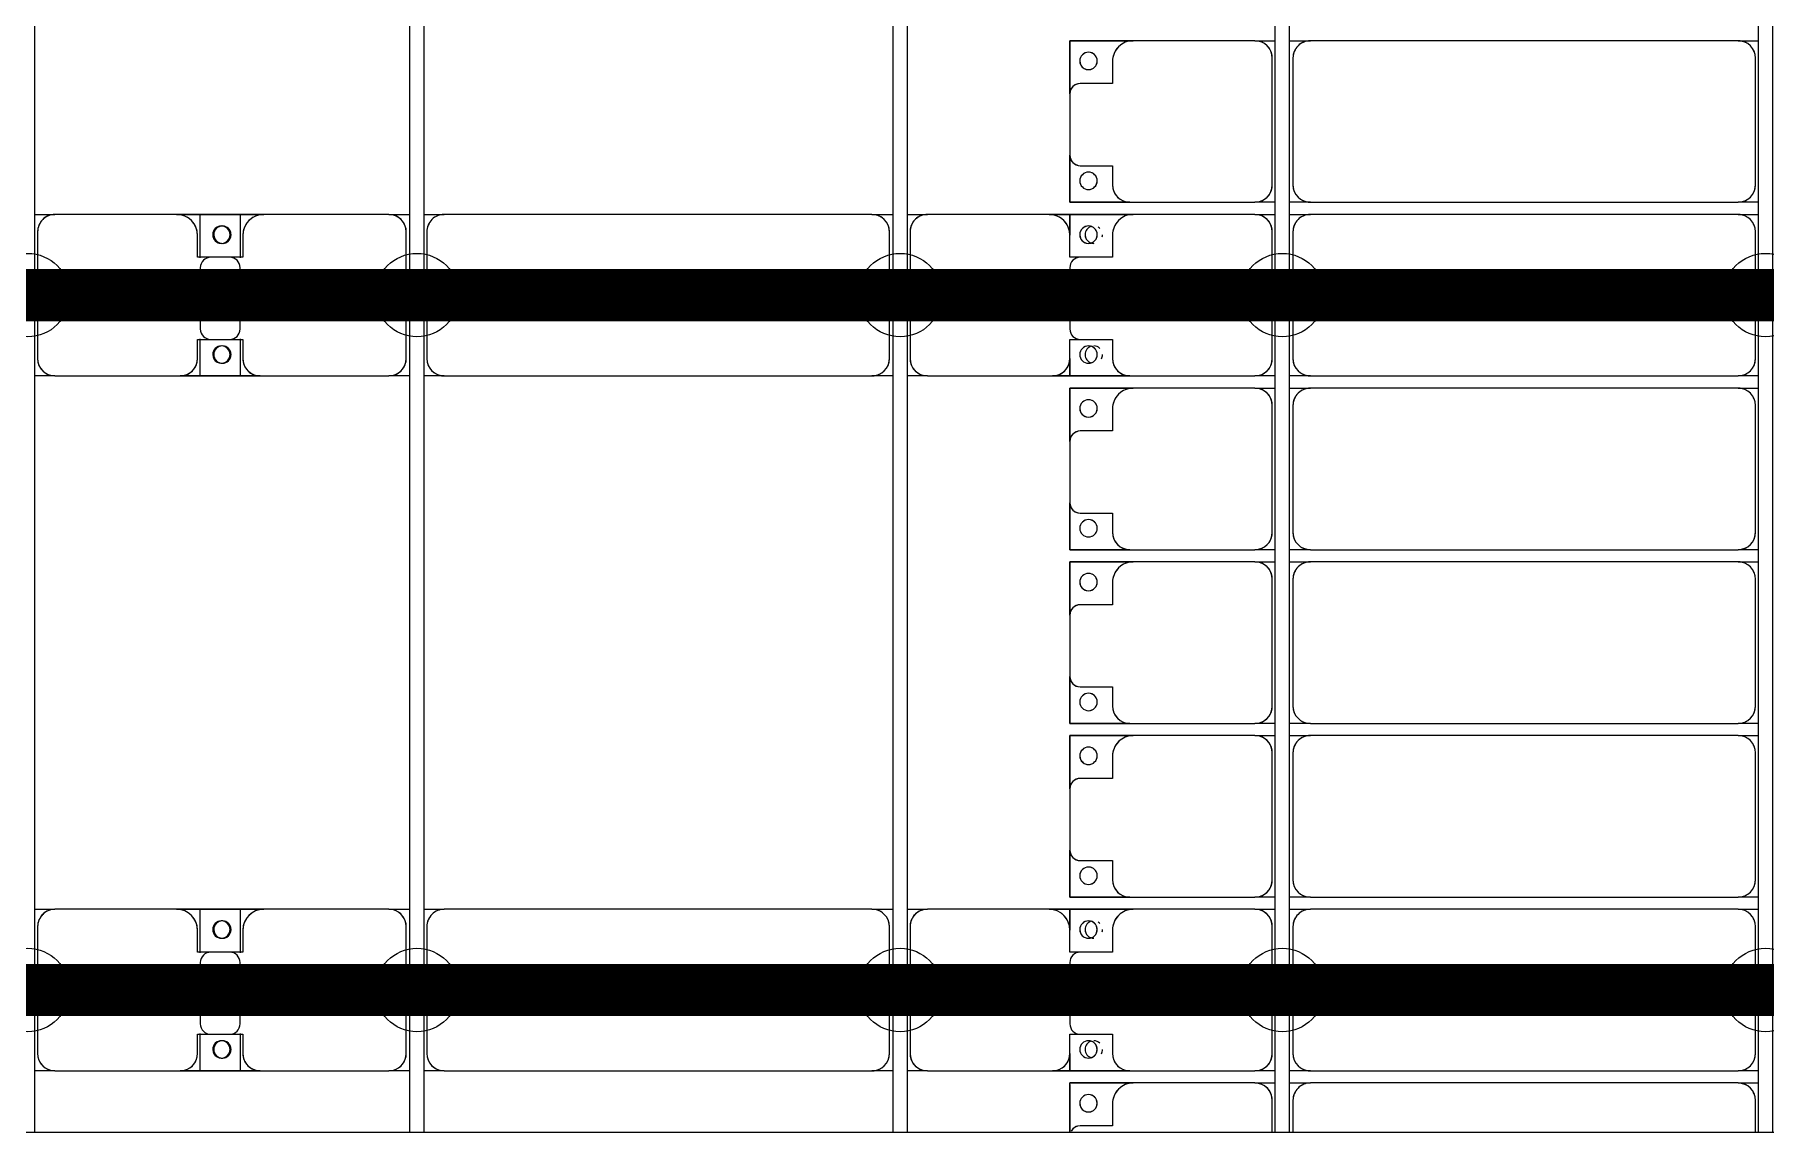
# Model space of a CAD drawing. Header units: millimetres. Extents: x -533732 to -130507, y -117886 to -23954.
# Drawn here: x -457530 to -452551, y -106546 to -103386 of the extents above; entities that cross this region are included whole.
import ezdxf

# ---------------------------------------------------------------- set-up
doc = ezdxf.new("R2010")
doc.units = ezdxf.units.MM
doc.layers.add('A-GENM', color=13, linetype='Continuous', lineweight=9)
doc.layers.add('S-BEAM', color=12, linetype='Continuous', lineweight=9)
doc.layers.add('GC-HOP 40x60 GIA CUONG', color=1, linetype='Continuous')

# ---------------------------------------------------------------- blocks, each defined once
blk = doc.blocks.new('Dải phao đi lại kèm đỡ invester - DẢI PHAO ĐI LẠI-18522-BỐ TRÍ KHUNG KẾT CẤU BÈ PIN 06')
at = {"layer": 'A-GENM', "color": 7}
for p, q in [((71258.4, 610.3), (71258.4, 668.9)), ((71258.4, 610.3), (71258.4, 668.9)), ((71673.4, 660.3), (71308.4, 660.3)), ((71723.4, 668.9), (71723.4, 610.3)), ((71723.4, 668.9), (71723.4, 610.3)), ((71758.4, 610.3), (71758.4, 668.9)), ((71758.4, 610.3), (71758.4, 668.9)), ((72173.4, 660.3), (71808.4, 660.3)), ((72223.4, 668.9), (72223.4, 610.3)), ((72223.4, 668.9), (72223.4, 610.3)), ((72258.4, 610.3), (72258.4, 668.9)), ((72258.4, 610.3), (72258.4, 668.9)), ((72673.4, 660.3), (72308.4, 660.3)), ((72723.4, 668.9), (72723.4, 610.3)), ((72723.4, 668.9), (72723.4, 610.3)), ((72758.4, 610.3), (72758.4, 668.9)), ((72758.4, 610.3), (72758.4, 668.9)), ((73173.4, 660.3), (72808.4, 660.3)), ((73223.4, 668.9), (73223.4, 610.3)), ((73223.4, 668.9), (73223.4, 610.3)), ((73258.4, 610.3), (73258.4, 668.9)), ((73258.4, 610.3), (73258.4, 668.9)), ((73673.4, 660.3), (73308.4, 660.3)), ((73723.4, 668.9), (73723.4, 610.3)), ((73723.4, 668.9), (73723.4, 610.3)), ((73758.4, 610.3), (73758.4, 668.9)), ((73758.4, 610.3), (73758.4, 668.9)), ((74173.4, 660.3), (73808.4, 660.3)), ((74223.4, 668.9), (74223.4, 610.3)), ((74223.4, 668.9), (74223.4, 610.3)), ((74258.4, 610.3), (74258.4, 668.9)), ((74258.4, 610.3), (74258.4, 668.9)), ((74400, 660.3), (74308.4, 660.3)), ((71258.4, 610.3), (71258.4, -620.3)), ((71723.4, -620.3), (71723.4, 610.3)), ((71758.4, 610.3), (71758.4, -620.3)), ((72223.4, -620.3), (72223.4, 610.3)), ((72258.4, 610.3), (72258.4, -620.3)), ((72723.4, -620.3), (72723.4, 610.3)), ((72758.4, 610.3), (72758.4, -620.3)), ((73223.4, -620.3), (73223.4, 610.3)), ((73258.4, 610.3), (73258.4, -620.3)), ((73723.4, -620.3), (73723.4, 610.3)), ((73758.4, 610.3), (73758.4, -620.3)), ((74223.4, -620.3), (74223.4, 610.3)), ((74258.4, 610.3), (74258.4, -620.3)), ((71258.4, -681.1), (71258.4, -620.3)), ((71258.4, -681.1), (71258.4, -620.3)), ((71723.4, -620.3), (71723.4, -681.1)), ((71723.4, -620.3), (71723.4, -681.1)), ((71758.4, -681.1), (71758.4, -620.3)), ((71758.4, -681.1), (71758.4, -620.3)), ((72223.4, -620.3), (72223.4, -681.1)), ((72223.4, -620.3), (72223.4, -681.1)), ((72258.4, -681.1), (72258.4, -620.3)), ((72258.4, -681.1), (72258.4, -620.3)), ((72723.4, -620.3), (72723.4, -681.1)), ((72723.4, -620.3), (72723.4, -681.1)), ((72758.4, -681.1), (72758.4, -620.3)), ((72758.4, -681.1), (72758.4, -620.3)), ((73223.4, -620.3), (73223.4, -681.1)), ((73223.4, -620.3), (73223.4, -681.1)), ((73258.4, -681.1), (73258.4, -620.3)), ((73258.4, -681.1), (73258.4, -620.3)), ((73723.4, -620.3), (73723.4, -681.1)), ((73723.4, -620.3), (73723.4, -681.1)), ((73758.4, -681.1), (73758.4, -620.3)), ((73758.4, -681.1), (73758.4, -620.3)), ((74223.4, -620.3), (74223.4, -681.1)), ((74223.4, -620.3), (74223.4, -681.1)), ((74258.4, -681.1), (74258.4, -620.3)), ((74258.4, -681.1), (74258.4, -620.3)), ((71308.4, -670.3), (71673.4, -670.3)), ((71808.4, -670.3), (72173.4, -670.3)), ((72308.4, -670.3), (72673.4, -670.3)), ((72808.4, -670.3), (73173.4, -670.3)), ((73308.4, -670.3), (73673.4, -670.3)), ((73808.4, -670.3), (74173.4, -670.3)), ((74308.4, -670.3), (74400, -670.3)), ((71258.4, -779.7), (71258.4, -721.1)), ((71258.4, -779.7), (71258.4, -721.1)), ((71673.4, -729.7), (71308.4, -729.7)), ((71723.4, -721.1), (71723.4, -779.7)), ((71723.4, -721.1), (71723.4, -779.7)), ((71758.4, -779.7), (71758.4, -721.1)), ((71758.4, -779.7), (71758.4, -721.1)), ((72173.4, -729.7), (71808.4, -729.7)), ((72223.4, -721.1), (72223.4, -779.7)), ((72223.4, -721.1), (72223.4, -779.7)), ((72258.4, -779.7), (72258.4, -721.1)), ((72258.4, -779.7), (72258.4, -721.1)), ((72673.4, -729.7), (72308.4, -729.7)), ((72723.4, -721.1), (72723.4, -779.7)), ((72723.4, -721.1), (72723.4, -779.7)), ((72758.4, -779.7), (72758.4, -721.1)), ((72758.4, -779.7), (72758.4, -721.1)), ((73173.4, -729.7), (72808.4, -729.7)), ((73223.4, -721.1), (73223.4, -779.7)), ((73223.4, -721.1), (73223.4, -779.7)), ((73258.4, -779.7), (73258.4, -721.1)), ((73258.4, -779.7), (73258.4, -721.1)), ((73673.4, -729.7), (73308.4, -729.7)), ((73723.4, -721.1), (73723.4, -779.7)), ((73723.4, -721.1), (73723.4, -779.7)), ((73758.4, -779.7), (73758.4, -721.1)), ((73758.4, -779.7), (73758.4, -721.1)), ((74173.4, -729.7), (73808.4, -729.7)), ((74223.4, -721.1), (74223.4, -779.7)), ((74223.4, -721.1), (74223.4, -779.7)), ((74258.4, -779.7), (74258.4, -721.1)), ((74258.4, -779.7), (74258.4, -721.1)), ((74400, -729.7), (74308.4, -729.7)), ((71258.4, -779.7), (71258.4, -1129.7)), ((71723.4, -1139.7), (71723.4, -779.7)), ((71758.4, -779.7), (71758.4, -1129.7)), ((72223.4, -1139.7), (72223.4, -779.7)), ((72258.4, -779.7), (72258.4, -1129.7)), ((72723.4, -1139.7), (72723.4, -779.7)), ((72758.4, -779.7), (72758.4, -1129.7)), ((73223.4, -1139.7), (73223.4, -779.7)), ((73258.4, -779.7), (73258.4, -1129.7)), ((73723.4, -1139.7), (73723.4, -779.7)), ((73758.4, -779.7), (73758.4, -1129.7)), ((74223.4, -1139.7), (74223.4, -779.7)), ((74258.4, -779.7), (74258.4, -1129.7)), ((71258.4, -1312.2), (71258.4, -1129.7)), ((71258.4, -1129.7), (71258.4, -1312.2)), ((71723.4, -1139.7), (71723.4, -1312.2)), ((71723.4, -1312.2), (71723.4, -1139.7)), ((71758.4, -1312.2), (71758.4, -1129.7)), ((71758.4, -1129.7), (71758.4, -1312.2)), ((72223.4, -1139.7), (72223.4, -1312.2)), ((72223.4, -1312.2), (72223.4, -1139.7)), ((72258.4, -1312.2), (72258.4, -1129.7)), ((72258.4, -1129.7), (72258.4, -1312.2)), ((72723.4, -1139.7), (72723.4, -1312.2)), ((72723.4, -1312.2), (72723.4, -1139.7)), ((72758.4, -1312.2), (72758.4, -1129.7)), ((72758.4, -1129.7), (72758.4, -1312.2)), ((73223.4, -1139.7), (73223.4, -1312.2)), ((73223.4, -1312.2), (73223.4, -1139.7)), ((73258.4, -1312.2), (73258.4, -1129.7)), ((73258.4, -1129.7), (73258.4, -1312.2)), ((73723.4, -1139.7), (73723.4, -1312.2)), ((73723.4, -1312.2), (73723.4, -1139.7)), ((73758.4, -1312.2), (73758.4, -1129.7)), ((73758.4, -1129.7), (73758.4, -1312.2)), ((74223.4, -1139.7), (74223.4, -1312.2)), ((74223.4, -1312.2), (74223.4, -1139.7)), ((74258.4, -1312.2), (74258.4, -1129.7)), ((74258.4, -1129.7), (74258.4, -1312.2)), ((71318.4, -1189.7), (71381.8, -1189.7)), ((71381.8, -1189.7), (71381.8, -1282.2)), ((71618.2, -1282.2), (71618.2, -1189.7)), ((71618.2, -1189.7), (71673.4, -1189.7)), ((71818.4, -1189.7), (71881.8, -1189.7)), ((71881.8, -1189.7), (71881.8, -1282.2)), ((72118.2, -1282.2), (72118.2, -1189.7)), ((72118.2, -1189.7), (72173.4, -1189.7)), ((72318.4, -1189.7), (72381.8, -1189.7)), ((72381.8, -1189.7), (72381.8, -1282.2)), ((72618.2, -1282.2), (72618.2, -1189.7)), ((72618.2, -1189.7), (72673.4, -1189.7)), ((72818.4, -1189.7), (72881.8, -1189.7)), ((72881.8, -1189.7), (72881.8, -1282.2)), ((73118.2, -1282.2), (73118.2, -1189.7)), ((73118.2, -1189.7), (73173.4, -1189.7)), ((73318.4, -1189.7), (73381.8, -1189.7)), ((73381.8, -1189.7), (73381.8, -1282.2)), ((73618.2, -1282.2), (73618.2, -1189.7)), ((73618.2, -1189.7), (73673.4, -1189.7)), ((73818.4, -1189.7), (73881.8, -1189.7)), ((73881.8, -1189.7), (73881.8, -1282.2)), ((74118.2, -1282.2), (74118.2, -1189.7)), ((74118.2, -1189.7), (74173.4, -1189.7)), ((74318.4, -1189.7), (74381.8, -1189.7)), ((74381.8, -1189.7), (74381.8, -1282.2)), ((71411.8, -1312.2), (71258.4, -1312.2)), ((71258.4, -1312.2), (71411.8, -1312.2)), ((71411.8, -1312.2), (71588.2, -1312.2)), ((71723.4, -1312.2), (71588.2, -1312.2)), ((71588.2, -1312.2), (71723.4, -1312.2)), ((71818.4, -1312.2), (71758.4, -1312.2)), ((71758.4, -1312.2), (71818.4, -1312.2)), ((71911.8, -1312.2), (72088.2, -1312.2)), ((72223.4, -1312.2), (72173.4, -1312.2)), ((72173.4, -1312.2), (72223.4, -1312.2)), ((72411.8, -1312.2), (72258.4, -1312.2)), ((72258.4, -1312.2), (72411.8, -1312.2)), ((72411.8, -1312.2), (72588.2, -1312.2)), ((72723.4, -1312.2), (72588.2, -1312.2)), ((72588.2, -1312.2), (72723.4, -1312.2)), ((72911.8, -1312.2), (72758.4, -1312.2)), ((72758.4, -1312.2), (72911.8, -1312.2)), ((72911.8, -1312.2), (73088.2, -1312.2)), ((73223.4, -1312.2), (73088.2, -1312.2)), ((73088.2, -1312.2), (73223.4, -1312.2)), ((73411.8, -1312.2), (73258.4, -1312.2)), ((73258.4, -1312.2), (73411.8, -1312.2)), ((73411.8, -1312.2), (73588.2, -1312.2)), ((73723.4, -1312.2), (73588.2, -1312.2)), ((73588.2, -1312.2), (73723.4, -1312.2)), ((73818.4, -1312.2), (73758.4, -1312.2)), ((73758.4, -1312.2), (73818.4, -1312.2)), ((73911.8, -1312.2), (74088.2, -1312.2)), ((74223.4, -1312.2), (74173.4, -1312.2)), ((74173.4, -1312.2), (74223.4, -1312.2)), ((74400, -1312.2), (74258.4, -1312.2)), ((74262.3, -1312.2), (74400, -1312.2))]:
    blk.add_line(p, q, dxfattribs=at)
for centre, radius, start, end in [((71308.4, 610.3), 50, 90, 180), ((71308.4, 610.3), 50, 105, 120), ((71673.4, 610.3), 50, 360, 90), ((71673.4, 610.3), 50, 60, 90), ((71808.4, 610.3), 50, 90, 180), ((71808.4, 610.3), 50, 105, 120), ((72173.4, 610.3), 50, 360, 90), ((72173.4, 610.3), 50, 60, 90), ((72308.4, 610.3), 50, 90, 180), ((72308.4, 610.3), 50, 105, 120), ((72673.4, 610.3), 50, 0, 90), ((72673.4, 610.3), 50, 60, 90), ((72808.4, 610.3), 50, 90, 180), ((72808.4, 610.3), 50, 105, 120), ((73173.4, 610.3), 50, 360, 90), ((73173.4, 610.3), 50, 60, 90), ((73308.4, 610.3), 50, 90, 180), ((73308.4, 610.3), 50, 105, 120), ((73673.4, 610.3), 50, 360, 90), ((73673.4, 610.3), 50, 60, 90), ((73808.4, 610.3), 50, 90, 180), ((73808.4, 610.3), 50, 105, 120), ((74173.4, 610.3), 50, 360, 90), ((74173.4, 610.3), 50, 60, 90), ((74308.4, 610.3), 50, 90, 180), ((74308.4, 610.3), 50, 105, 120), ((71308.4, 610.3), 50, 150, 180), ((71673.4, 610.3), 50, 15, 30), ((71808.4, 610.3), 50, 150, 180), ((72173.4, 610.3), 50, 15, 30), ((72308.4, 610.3), 50, 150, 180), ((72673.4, 610.3), 50, 15, 30), ((72808.4, 610.3), 50, 150, 180), ((73173.4, 610.3), 50, 15, 30), ((73308.4, 610.3), 50, 150, 180), ((73673.4, 610.3), 50, 15, 30), ((73808.4, 610.3), 50, 150, 180), ((74173.4, 610.3), 50, 15, 30), ((74308.4, 610.3), 50, 150, 180), ((71308.4, -620.3), 50, 180, 270), ((71308.4, -620.3), 50, 195, 225), ((71673.4, -620.3), 50, 270, 360), ((71673.4, -620.3), 50, 330, 360), ((71808.4, -620.3), 50, 180, 270), ((71808.4, -620.3), 50, 195, 225), ((72173.4, -620.3), 50, 270, 360), ((72173.4, -620.3), 50, 330, 0), ((72308.4, -620.3), 50, 180, 270), ((72308.4, -620.3), 50, 195, 225), ((72673.4, -620.3), 50, 270, 0), ((72673.4, -620.3), 50, 330, 0), ((72808.4, -620.3), 50, 180, 270), ((72808.4, -620.3), 50, 195, 225), ((73173.4, -620.3), 50, 270, 0), ((73173.4, -620.3), 50, 330, 0), ((73308.4, -620.3), 50, 180, 270), ((73308.4, -620.3), 50, 195, 225), ((73673.4, -620.3), 50, 270, 0), ((73673.4, -620.3), 50, 330, 0), ((73808.4, -620.3), 50, 180, 270), ((73808.4, -620.3), 50, 195, 225), ((74173.4, -620.3), 50, 270, 0), ((74173.4, -620.3), 50, 330, 0), ((74308.4, -620.3), 50, 180, 270), ((74308.4, -620.3), 50, 210, 225), ((71308.4, -620.3), 50, 240, 270), ((71673.4, -620.3), 50, 270, 300), ((71808.4, -620.3), 50, 240, 270), ((72173.4, -620.3), 50, 270, 300), ((72308.4, -620.3), 50, 240, 270), ((72673.4, -620.3), 50, 270, 300), ((72808.4, -620.3), 50, 240, 270), ((73173.4, -620.3), 50, 270, 300), ((73308.4, -620.3), 50, 240, 270), ((73673.4, -620.3), 50, 270, 300), ((73808.4, -620.3), 50, 240, 270), ((74173.4, -620.3), 50, 270, 300), ((74308.4, -620.3), 50, 240, 270), ((71308.4, -779.7), 50, 90, 180), ((71308.4, -779.7), 50, 90, 165), ((71673.4, -779.7), 50, 360, 90), ((71673.4, -779.7), 50, 15, 90), ((71808.4, -779.7), 50, 90, 180), ((71808.4, -779.7), 50, 90, 165), ((72173.4, -779.7), 50, 0, 90), ((72173.4, -779.7), 50, 15, 90), ((72308.4, -779.7), 50, 90, 180), ((72308.4, -779.7), 50, 90, 165), ((72673.4, -779.7), 50, 360, 90), ((72673.4, -779.7), 50, 15, 90), ((72808.4, -779.7), 50, 90, 180), ((72808.4, -779.7), 50, 90, 165), ((73173.4, -779.7), 50, 0, 90), ((73173.4, -779.7), 50, 15, 90), ((73308.4, -779.7), 50, 90, 180), ((73308.4, -779.7), 50, 90, 165), ((73673.4, -779.7), 50, 360, 90), ((73673.4, -779.7), 50, 15, 90), ((73808.4, -779.7), 50, 90, 180), ((73808.4, -779.7), 50, 90, 165), ((74173.4, -779.7), 50, 360, 90), ((74173.4, -779.7), 50, 15, 90), ((74308.4, -779.7), 50, 90, 180), ((74308.4, -779.7), 50, 90, 158.5045), ((71318.4, -1129.7), 60, 180, 270), ((71673.4, -1139.7), 50, 270, 360), ((71818.4, -1129.7), 60, 180, 270), ((72173.4, -1139.7), 50, 270, 0), ((72318.4, -1129.7), 60, 180, 270), ((72673.4, -1139.7), 50, 270, 0), ((72818.4, -1129.7), 60, 180, 270), ((73173.4, -1139.7), 50, 270, 0), ((73318.4, -1129.7), 60, 180, 270), ((73673.4, -1139.7), 50, 270, 0), ((73818.4, -1129.7), 60, 180, 270), ((74173.4, -1139.7), 50, 270, 0), ((74318.4, -1129.7), 60, 180, 270), ((71318.4, -1129.7), 60, 210, 270), ((71673.4, -1139.7), 50, 270, 345), ((71818.4, -1129.7), 60, 210, 270), ((72173.4, -1139.7), 50, 270, 345), ((72318.4, -1129.7), 60, 210, 270), ((72673.4, -1139.7), 50, 270, 345), ((72818.4, -1129.7), 60, 210, 270), ((73173.4, -1139.7), 50, 270, 345), ((73318.4, -1129.7), 60, 210, 270), ((73673.4, -1139.7), 50, 270, 345), ((73818.4, -1129.7), 60, 210, 270), ((74173.4, -1139.7), 50, 270, 345), ((74318.4, -1129.7), 60, 210, 270), ((71316.8, -1258.6), 25, 90, 270), ((71316.8, -1258.6), 25, 90, 165), ((71316.8, -1258.6), 25, 270, 90), ((71316.8, -1258.6), 25, 60, 90), ((71661.8, -1258.6), 25, 90, 270), ((71661.8, -1258.6), 25, 90, 165), ((71661.8, -1258.6), 25, 270, 90), ((71661.8, -1258.6), 25, 62.2587, 90), ((71661.8, -1258.6), 25, 15, 60), ((71816.8, -1258.6), 25, 90, 270), ((71816.8, -1258.6), 25, 90, 165), ((71816.8, -1258.6), 25, 270, 90), ((71816.8, -1258.6), 25, 60, 90), ((72161.8, -1258.6), 25, 90, 270), ((72161.8, -1258.6), 25, 90, 165), ((72161.8, -1258.6), 25, 270, 90), ((72161.8, -1258.6), 25, 15, 90), ((72316.8, -1258.6), 25, 90, 270), ((72316.8, -1258.6), 25, 90, 165), ((72316.8, -1258.6), 25, 270, 90), ((72316.8, -1258.6), 25, 60, 90), ((72661.8, -1258.6), 25, 90, 270), ((72661.8, -1258.6), 25, 90, 165), ((72661.8, -1258.6), 25, 270, 90), ((72661.8, -1258.6), 25, 15, 90), ((72816.8, -1258.6), 25, 90, 270), ((72816.8, -1258.6), 25, 90, 165), ((72816.8, -1258.6), 25, 270, 90), ((72816.8, -1258.6), 25, 60, 90), ((73161.8, -1258.6), 25, 90, 270), ((73161.8, -1258.6), 25, 90, 165), ((73161.8, -1258.6), 25, 270, 90), ((73161.8, -1258.6), 25, 15, 90), ((73316.8, -1258.6), 25, 90, 270), ((73316.8, -1258.6), 25, 90, 165), ((73316.8, -1258.6), 25, 270, 90), ((73316.8, -1258.6), 25, 60, 90), ((73661.8, -1258.6), 25, 90, 270), ((73661.8, -1258.6), 25, 90, 165), ((73661.8, -1258.6), 25, 270, 90), ((73661.8, -1258.6), 25, 15, 90), ((73816.8, -1258.6), 25, 90, 270), ((73816.8, -1258.6), 25, 90, 165), ((73816.8, -1258.6), 25, 270, 90), ((73816.8, -1258.6), 25, 60, 90), ((74161.8, -1258.6), 25, 90, 270), ((74161.8, -1258.6), 25, 90, 165), ((74161.8, -1258.6), 25, 270, 90), ((74161.8, -1258.6), 25, 15, 90), ((74316.8, -1258.6), 25, 90, 270), ((74316.8, -1258.6), 25, 90, 165), ((74316.8, -1258.6), 25, 270, 90), ((74316.8, -1258.6), 25, 60, 90), ((71316.8, -1258.6), 25, 180, 270), ((71316.8, -1258.6), 25, 270, 30), ((71411.8, -1282.2), 30, 180, 270), ((71411.8, -1282.2), 30, 195, 225), ((71411.8, -1282.2), 30, 195, 255), ((71411.8, -1282.2), 30, 195, 225), ((71588.2, -1282.2), 30, 270, 0), ((71588.2, -1282.2), 30, 285, 345), ((71588.2, -1282.2), 30, 315, 345), ((71588.2, -1282.2), 30, 315, 345), ((71661.8, -1258.6), 25, 180, 270), ((71661.8, -1258.6), 25, 270, 0), ((71816.8, -1258.6), 25, 180, 270), ((71816.8, -1258.6), 25, 270, 30), ((71911.8, -1282.2), 30, 180, 270), ((72088.2, -1282.2), 30, 270, 360), ((72161.8, -1258.6), 25, 180, 270), ((72161.8, -1258.6), 25, 270, 0), ((72316.8, -1258.6), 25, 180, 270), ((72316.8, -1258.6), 25, 270, 30), ((72411.8, -1282.2), 30, 180, 270), ((72411.8, -1282.2), 30, 195, 225), ((72411.8, -1282.2), 30, 195, 255), ((72411.8, -1282.2), 30, 195, 225), ((72588.2, -1282.2), 30, 270, 360), ((72588.2, -1282.2), 30, 285, 345), ((72588.2, -1282.2), 30, 315, 345), ((72588.2, -1282.2), 30, 315, 345), ((72661.8, -1258.6), 25, 180, 270), ((72661.8, -1258.6), 25, 270, 0), ((72816.8, -1258.6), 25, 180, 270), ((72816.8, -1258.6), 25, 270, 30), ((72911.8, -1282.2), 30, 180, 270), ((72911.8, -1282.2), 30, 195, 225), ((72911.8, -1282.2), 30, 195, 255), ((72911.8, -1282.2), 30, 195, 225), ((73088.2, -1282.2), 30, 270, 0), ((73088.2, -1282.2), 30, 285, 345), ((73088.2, -1282.2), 30, 315, 345), ((73088.2, -1282.2), 30, 315, 345), ((73161.8, -1258.6), 25, 180, 270), ((73161.8, -1258.6), 25, 270, 360), ((73316.8, -1258.6), 25, 180, 270), ((73316.8, -1258.6), 25, 270, 30), ((73411.8, -1282.2), 30, 180, 270), ((73411.8, -1282.2), 30, 195, 225), ((73411.8, -1282.2), 30, 195, 255), ((73411.8, -1282.2), 30, 195, 225), ((73588.2, -1282.2), 30, 270, 360), ((73588.2, -1282.2), 30, 285, 345), ((73588.2, -1282.2), 30, 315, 345), ((73588.2, -1282.2), 30, 315, 345), ((73661.8, -1258.6), 25, 180, 270), ((73661.8, -1258.6), 25, 270, 0), ((73816.8, -1258.6), 25, 180, 270), ((73816.8, -1258.6), 25, 270, 30), ((73911.8, -1282.2), 30, 180, 270), ((74088.2, -1282.2), 30, 270, 360), ((74161.8, -1258.6), 25, 180, 270), ((74161.8, -1258.6), 25, 270, 360), ((74316.8, -1258.6), 25, 180, 270), ((74316.8, -1258.6), 25, 270, 30), ((74411.8, -1282.2), 30, 180, 240), ((74411.8, -1282.2), 30, 195, 225), ((74411.8, -1282.2), 30, 195, 240), ((74411.8, -1282.2), 30, 195, 225), ((71588.2, -1282.2), 30, 285, 300), ((71588.2, -1282.2), 30, 285, 300), ((72588.2, -1282.2), 30, 285, 300), ((72588.2, -1282.2), 30, 285, 300), ((73088.2, -1282.2), 30, 285, 300), ((73088.2, -1282.2), 30, 285, 300), ((73588.2, -1282.2), 30, 285, 300), ((73588.2, -1282.2), 30, 285, 300)]:
    blk.add_arc(centre, radius, start, end, dxfattribs=at)
blk = doc.blocks.new('Dầm C52 - Hộp 40x60-19452-BỐ TRÍ KHUNG KẾT CẤU BÈ PIN 06')
at = {"layer": 'S-BEAM', "color": 3, "lineweight": 25}
blk.add_line((-110033.2, 20), (110033.2, 20), dxfattribs=at)
blk = doc.blocks.new('Dai phao do pin - DẢI PHAO ĐỠ PIN-V142-BỐ TRÍ KHUNG KẾT CẤU BÈ PIN 06')
at = {"layer": 'A-GENM', "color": 7}
for p, q in [((-1312.2, 223.4), (-1139.7, 223.4)), ((-1139.7, 223.4), (-1312.2, 223.4)), ((-779.7, 223.4), (-1139.7, 223.4)), ((-779.7, 223.4), (-721.1, 223.4)), ((-779.7, 223.4), (-721.1, 223.4)), ((-681.1, 223.4), (-620.3, 223.4)), ((-681.1, 223.4), (-620.3, 223.4)), ((610.3, 223.4), (-620.3, 223.4)), ((610.3, 223.4), (668.9, 223.4)), ((610.3, 223.4), (668.9, 223.4)), ((708.9, 223.4), (769.7, 223.4)), ((708.9, 223.4), (769.7, 223.4)), ((1139.7, 223.4), (769.7, 223.4)), ((1139.7, 223.4), (1312.2, 223.4)), ((1312.2, 223.4), (1139.7, 223.4)), ((1197.8, 223.4), (1370.3, 223.4)), ((1197.8, 116.2), (1197.8, 223.4)), ((1370.3, 223.4), (1197.8, 223.4)), ((1312.2, 223.4), (1312.2, 116.2)), ((1730.3, 223.4), (1370.3, 223.4)), ((1730.3, 223.4), (1788.9, 223.4)), ((1730.3, 223.4), (1788.9, 223.4)), ((-1189.7, 173.4), (-1189.7, 118.2)), ((-729.7, -191.6), (-729.7, 173.4)), ((-670.3, 173.4), (-670.3, -191.6)), ((660.3, -191.6), (660.3, 173.4)), ((719.7, 173.4), (719.7, -191.6)), ((1189.7, 118.2), (1189.7, 173.4)), ((1320.3, 173.4), (1320.3, 118.2)), ((1780.3, -191.6), (1780.3, 173.4)), ((-1189.7, 118.2), (-1219.7, 118.2)), ((1282.2, 118.2), (1189.7, 118.2)), ((1320.3, 118.2), (1227.8, 118.2)), ((1197.8, 88.2), (1197.8, -88.2)), ((1312.2, -88.2), (1312.2, 88.2)), ((-1219.7, -118.2), (-1189.7, -118.2)), ((-1189.7, -118.2), (-1189.7, -181.6)), ((1189.7, -181.6), (1189.7, -118.2)), ((1189.7, -118.2), (1282.2, -118.2)), ((1197.8, -241.6), (1197.8, -116.2)), ((1227.8, -118.2), (1320.3, -118.2)), ((1312.2, -116.2), (1312.2, -241.6)), ((1320.3, -118.2), (1320.3, -181.6)), ((-1129.7, -241.6), (-1312.2, -241.6)), ((-1312.2, -241.6), (-1129.7, -241.6)), ((-1129.7, -241.6), (-779.7, -241.6)), ((-721.1, -241.6), (-779.7, -241.6)), ((-721.1, -241.6), (-779.7, -241.6)), ((-620.3, -241.6), (-681.1, -241.6)), ((-620.3, -241.6), (-681.1, -241.6)), ((-620.3, -241.6), (610.3, -241.6)), ((668.9, -241.6), (610.3, -241.6)), ((668.9, -241.6), (610.3, -241.6)), ((769.7, -241.6), (708.9, -241.6)), ((769.7, -241.6), (708.9, -241.6)), ((769.7, -241.6), (1129.7, -241.6)), ((1312.2, -241.6), (1129.7, -241.6)), ((1129.7, -241.6), (1312.2, -241.6)), ((1380.3, -241.6), (1197.8, -241.6)), ((1197.8, -241.6), (1380.3, -241.6)), ((1380.3, -241.6), (1730.3, -241.6)), ((1788.9, -241.6), (1730.3, -241.6)), ((1788.9, -241.6), (1730.3, -241.6))]:
    blk.add_line(p, q, dxfattribs=at)
for centre, radius, start, end in [((-1139.7, 173.4), 50, 90, 180), ((-1139.7, 173.4), 50, 105, 180), ((-779.7, 173.4), 50, 0, 90), ((-779.7, 173.4), 50, 0, 75), ((-620.3, 173.4), 50, 90, 180), ((-620.3, 173.4), 50, 90, 120), ((610.3, 173.4), 50, 0, 90), ((610.3, 173.4), 50, 15, 90), ((769.7, 173.4), 50, 90, 180), ((769.7, 173.4), 50, 105, 180), ((1139.7, 173.4), 50, 360, 90), ((1139.7, 173.4), 50, 360, 75), ((1370.3, 173.4), 50, 90, 180), ((1370.3, 173.4), 50, 105, 180), ((1730.3, 173.4), 50, 0, 90), ((1730.3, 173.4), 50, 0, 75), ((-1258.6, 161.8), 25, 150, 180), ((-1258.6, 161.8), 25, 150, 180), ((-1258.6, 161.8), 25, 360, 75), ((-1258.6, 161.8), 25, 360, 75), ((-1258.6, 161.8), 25, 285, 360), ((-1258.6, 161.8), 25, 285, 360), ((-620.3, 173.4), 50, 150, 180), ((1248.6, 161.8), 25, 0, 180), ((1248.6, 161.8), 25, 180, 0), ((1248.6, 161.8), 25, 0, 165), ((1248.6, 161.8), 25, 195, 255), ((1251.4, 161.8), 25, 360, 180), ((1251.4, 161.8), 25, 90, 180), ((1251.4, 161.8), 25, 180, 360), ((1251.4, 161.8), 25, 180, 255), ((1248.6, 161.8), 25, 285, 0), ((1251.4, 161.8), 25, 15, 75), ((1251.4, 161.8), 25, 285, 345), ((-1258.6, 161.8), 25, 225, 270), ((-1258.6, 161.8), 25, 225, 270), ((1227.8, 88.2), 30, 90, 180), ((1282.2, 88.2), 30, 0, 90), ((1227.8, -88.2), 30, 180, 270), ((1282.2, -88.2), 30, 270, 0), ((-1258.6, -183.2), 25, 165, 180), ((-1258.6, -183.2), 25, 165, 180), ((-1258.6, -183.2), 25, 0, 90), ((-1258.6, -183.2), 25, 60, 90), ((-1258.6, -183.2), 25, 285, 360), ((-1258.6, -183.2), 25, 285, 360), ((-1258.6, -183.2), 25, 0, 30), ((-1129.7, -181.6), 60, 180, 270), ((-1129.7, -181.6), 60, 180, 240), ((-779.7, -191.6), 50, 270, 0), ((-779.7, -191.6), 50, 285, 0), ((-620.3, -191.6), 50, 180, 270), ((-620.3, -191.6), 50, 180, 210), ((610.3, -191.6), 50, 270, 0), ((769.7, -191.6), 50, 180, 270), ((769.7, -191.6), 50, 180, 255), ((1129.7, -181.6), 60, 270, 360), ((1129.7, -181.6), 60, 300, 360), ((1248.6, -183.2), 25, 360, 180), ((1248.6, -183.2), 25, 180, 0), ((1248.6, -183.2), 25, 195, 360), ((1251.4, -183.2), 25, 0, 180), ((1251.4, -183.2), 25, 60, 180), ((1251.4, -183.2), 25, 180, 360), ((1251.4, -183.2), 25, 180, 270), ((1248.6, -183.2), 25, 360, 150), ((1251.4, -183.2), 25, 285, 345), ((1251.4, -183.2), 25, 15, 30), ((1380.3, -181.6), 60, 180, 270), ((1380.3, -181.6), 60, 180, 240), ((1730.3, -191.6), 50, 270, 0), ((1730.3, -191.6), 50, 285, 0), ((-1258.6, -183.2), 25, 225, 240), ((-1258.6, -183.2), 25, 225, 240), ((-620.3, -191.6), 50, 225, 255), ((610.3, -191.6), 50, 270, 300), ((610.3, -191.6), 50, 330, 345)]:
    blk.add_arc(centre, radius, start, end, dxfattribs=at)
blk = doc.blocks.new('Dai phao do pin - DẢI PHAO ĐỠ PIN-V143-BỐ TRÍ KHUNG KẾT CẤU BÈ PIN 06')
at = {"layer": 'A-GENM', "color": 7}
for p, q in [((-1312.2, 223.4), (-1139.7, 223.4)), ((-1139.7, 223.4), (-1312.2, 223.4)), ((-779.7, 223.4), (-1139.7, 223.4)), ((-779.7, 223.4), (-721.1, 223.4)), ((-779.7, 223.4), (-721.1, 223.4)), ((-681.1, 223.4), (-620.3, 223.4)), ((-681.1, 223.4), (-620.3, 223.4)), ((610.3, 223.4), (-620.3, 223.4)), ((610.3, 223.4), (668.9, 223.4)), ((610.3, 223.4), (668.9, 223.4)), ((708.9, 223.4), (769.7, 223.4)), ((708.9, 223.4), (769.7, 223.4)), ((1139.7, 223.4), (769.7, 223.4)), ((1139.7, 223.4), (1312.2, 223.4)), ((1312.2, 223.4), (1139.7, 223.4)), ((1197.8, 223.4), (1370.3, 223.4)), ((1197.8, 116.2), (1197.8, 223.4)), ((1370.3, 223.4), (1197.8, 223.4)), ((1312.2, 223.4), (1312.2, 116.2)), ((1730.3, 223.4), (1370.3, 223.4)), ((1730.3, 223.4), (1788.9, 223.4)), ((1730.3, 223.4), (1788.9, 223.4)), ((-1189.7, 173.4), (-1189.7, 118.2)), ((-729.7, -191.6), (-729.7, 173.4)), ((-670.3, 173.4), (-670.3, -191.6)), ((660.3, -191.6), (660.3, 173.4)), ((719.7, 173.4), (719.7, -191.6)), ((1189.7, 118.2), (1189.7, 173.4)), ((1320.3, 173.4), (1320.3, 118.2)), ((1780.3, -191.6), (1780.3, 173.4)), ((-1189.7, 118.2), (-1219.7, 118.2)), ((1282.2, 118.2), (1189.7, 118.2)), ((1320.3, 118.2), (1227.8, 118.2)), ((1197.8, 88.2), (1197.8, -88.2)), ((1312.2, -88.2), (1312.2, 88.2)), ((-1219.7, -118.2), (-1189.7, -118.2)), ((-1189.7, -118.2), (-1189.7, -181.6)), ((1189.7, -181.6), (1189.7, -118.2)), ((1189.7, -118.2), (1282.2, -118.2)), ((1197.8, -241.6), (1197.8, -116.2)), ((1227.8, -118.2), (1320.3, -118.2)), ((1312.2, -116.2), (1312.2, -241.6)), ((1320.3, -118.2), (1320.3, -181.6)), ((-1129.7, -241.6), (-1312.2, -241.6)), ((-1312.2, -241.6), (-1129.7, -241.6)), ((-1129.7, -241.6), (-779.7, -241.6)), ((-721.1, -241.6), (-779.7, -241.6)), ((-721.1, -241.6), (-779.7, -241.6)), ((-620.3, -241.6), (-681.1, -241.6)), ((-620.3, -241.6), (-681.1, -241.6)), ((-620.3, -241.6), (610.3, -241.6)), ((668.9, -241.6), (610.3, -241.6)), ((668.9, -241.6), (610.3, -241.6)), ((769.7, -241.6), (708.9, -241.6)), ((769.7, -241.6), (708.9, -241.6)), ((769.7, -241.6), (1129.7, -241.6)), ((1312.2, -241.6), (1129.7, -241.6)), ((1129.7, -241.6), (1312.2, -241.6)), ((1380.3, -241.6), (1197.8, -241.6)), ((1197.8, -241.6), (1380.3, -241.6)), ((1380.3, -241.6), (1730.3, -241.6)), ((1788.9, -241.6), (1730.3, -241.6)), ((1788.9, -241.6), (1730.3, -241.6))]:
    blk.add_line(p, q, dxfattribs=at)
for centre, radius, start, end in [((-1139.7, 173.4), 50, 90, 180), ((-1139.7, 173.4), 50, 105, 180), ((-779.7, 173.4), 50, 0, 90), ((-779.7, 173.4), 50, 0, 75), ((-620.3, 173.4), 50, 90, 180), ((-620.3, 173.4), 50, 90, 120), ((610.3, 173.4), 50, 0, 90), ((610.3, 173.4), 50, 15, 90), ((769.7, 173.4), 50, 90, 180), ((769.7, 173.4), 50, 105, 180), ((1139.7, 173.4), 50, 360, 90), ((1139.7, 173.4), 50, 360, 75), ((1370.3, 173.4), 50, 90, 180), ((1370.3, 173.4), 50, 105, 180), ((1730.3, 173.4), 50, 0, 90), ((1730.3, 173.4), 50, 0, 75), ((-1258.6, 161.8), 25, 150, 180), ((-1258.6, 161.8), 25, 150, 180), ((-1258.6, 161.8), 25, 360, 75), ((-1258.6, 161.8), 25, 360, 75), ((-1258.6, 161.8), 25, 285, 360), ((-1258.6, 161.8), 25, 285, 360), ((-620.3, 173.4), 50, 150, 180), ((1248.6, 161.8), 25, 0, 180), ((1248.6, 161.8), 25, 180, 0), ((1248.6, 161.8), 25, 0, 165), ((1248.6, 161.8), 25, 195, 255), ((1251.4, 161.8), 25, 360, 180), ((1251.4, 161.8), 25, 90, 180), ((1251.4, 161.8), 25, 180, 360), ((1251.4, 161.8), 25, 180, 255), ((1248.6, 161.8), 25, 285, 0), ((1251.4, 161.8), 25, 15, 75), ((1251.4, 161.8), 25, 285, 345), ((-1258.6, 161.8), 25, 225, 270), ((-1258.6, 161.8), 25, 225, 270), ((1227.8, 88.2), 30, 90, 180), ((1282.2, 88.2), 30, 0, 90), ((1227.8, -88.2), 30, 180, 270), ((1282.2, -88.2), 30, 270, 0), ((-1258.6, -183.2), 25, 165, 180), ((-1258.6, -183.2), 25, 165, 180), ((-1258.6, -183.2), 25, 0, 90), ((-1258.6, -183.2), 25, 60, 90), ((-1258.6, -183.2), 25, 285, 360), ((-1258.6, -183.2), 25, 285, 360), ((-1258.6, -183.2), 25, 0, 30), ((-1129.7, -181.6), 60, 180, 270), ((-1129.7, -181.6), 60, 180, 240), ((-779.7, -191.6), 50, 270, 0), ((-779.7, -191.6), 50, 285, 0), ((-620.3, -191.6), 50, 180, 270), ((-620.3, -191.6), 50, 180, 210), ((610.3, -191.6), 50, 270, 0), ((769.7, -191.6), 50, 180, 270), ((769.7, -191.6), 50, 180, 255), ((1129.7, -181.6), 60, 270, 360), ((1129.7, -181.6), 60, 300, 360), ((1248.6, -183.2), 25, 360, 180), ((1248.6, -183.2), 25, 180, 0), ((1248.6, -183.2), 25, 195, 360), ((1251.4, -183.2), 25, 0, 180), ((1251.4, -183.2), 25, 60, 180), ((1251.4, -183.2), 25, 180, 360), ((1251.4, -183.2), 25, 180, 270), ((1248.6, -183.2), 25, 360, 150), ((1251.4, -183.2), 25, 285, 345), ((1251.4, -183.2), 25, 15, 30), ((1380.3, -181.6), 60, 180, 270), ((1380.3, -181.6), 60, 180, 240), ((1730.3, -191.6), 50, 270, 0), ((1730.3, -191.6), 50, 285, 0), ((-1258.6, -183.2), 25, 225, 240), ((-1258.6, -183.2), 25, 225, 240), ((-620.3, -191.6), 50, 225, 255), ((610.3, -191.6), 50, 270, 300), ((610.3, -191.6), 50, 330, 345)]:
    blk.add_arc(centre, radius, start, end, dxfattribs=at)
blk = doc.blocks.new('Dầm C52 - Dầm C52-19796-BỐ TRÍ KHUNG KẾT CẤU BÈ PIN 06')
at = {"layer": 'S-BEAM', "color": 1}
for p, q in [((-35413.3, 20), (-29453.3, 20)), ((-29453.3, -20), (-35413.3, -20))]:
    blk.add_line(p, q, dxfattribs=at)
blk = doc.blocks.new('Dầm C52 - Dầm C52-V31-BỐ TRÍ KHUNG KẾT CẤU BÈ PIN 06')
at = {"layer": 'S-BEAM', "color": 1}
for p, q in [((-35413.3, 20), (-29453.3, 20)), ((-29453.3, -20), (-35413.3, -20))]:
    blk.add_line(p, q, dxfattribs=at)
blk = doc.blocks.new('HOBANMONG_BEPIN 6_rvt-1-BỐ TRÍ KHUNG KẾT CẤU BÈ PIN 06')
at = {"layer": 'A-GENM', "color": 3, "lineweight": 25}
for name, p, rotation in [('Dải phao đi lại kèm đỡ invester - DẢI PHAO ĐI LẠI-18522-BỐ TRÍ KHUNG KẾT CẤU BÈ PIN 06', (-453239.4, -32145.2), 269.9997586098934), ('Dai phao do pin - DẢI PHAO ĐỠ PIN-V142-BỐ TRÍ KHUNG KẾT CẤU BÈ PIN 06', (-455741.5, -104145.2), 179.9997586099391), ('Dai phao do pin - DẢI PHAO ĐỠ PIN-V143-BỐ TRÍ KHUNG KẾT CẤU BÈ PIN 06', (-455741.5, -106145.2), 179.9997586099391)]:
    blk.add_blockref(name, p, dxfattribs=dict(at, rotation=rotation))
at = {"layer": 'S-BEAM', "color": 3, "lineweight": 25}
for name, p, rotation in [('Dầm C52 - Dầm C52-19796-BỐ TRÍ KHUNG KẾT CẤU BÈ PIN 06', (-457550.3, -71131.9), 89.99975860989407), ('Dầm C52 - Dầm C52-19796-BỐ TRÍ KHUNG KẾT CẤU BÈ PIN 06', (-456430.3, -71131.9), 89.99975860989407), ('Dầm C52 - Dầm C52-19796-BỐ TRÍ KHUNG KẾT CẤU BÈ PIN 06', (-455040.3, -71131.9), 89.99975860989407), ('Dầm C52 - Dầm C52-V31-BỐ TRÍ KHUNG KẾT CẤU BÈ PIN 06', (-453940.6, -71131.9), 89.99975860989275), ('Dầm C52 - Dầm C52-V31-BỐ TRÍ KHUNG KẾT CẤU BÈ PIN 06', (-452550.6, -71131.9), 89.99975860989275), ('Dầm C52 - Hộp 40x60-19452-BỐ TRÍ KHUNG KẾT CẤU BÈ PIN 06', (-416197.9, -106565.4), 359.9997586099392)]:
    blk.add_blockref(name, p, dxfattribs=dict(at, rotation=rotation))

msp = doc.modelspace()

# ---------------------------------------------------------------- linework, layer by layer
at = {"layer": 'GC-HOP 40x60 GIA CUONG', "const_width": 150}
for points in [[(-457557, -104136), (-442757.9, -104136)], [(-457557, -106136), (-442757.9, -106136)]]:
    msp.add_lwpolyline(points, dxfattribs=at)
at = {"layer": 'GC-HOP 40x60 GIA CUONG'}
for centre in [(-457550.3, -104136), (-456430.3, -104136), (-455040.3, -104136), (-453940.6, -104136), (-452550.6, -104136), (-457550.3, -106136), (-456430.3, -106136), (-455040.3, -106136), (-453940.6, -106136), (-452550.6, -106136)]:
    msp.add_circle(centre, 120, dxfattribs=at)

# ---------------------------------------------------------------- block references
at = {"lineweight": 5}
msp.add_blockref('HOBANMONG_BEPIN 6_rvt-1-BỐ TRÍ KHUNG KẾT CẤU BÈ PIN 06', (0, 0), dxfattribs=at)

doc.saveas('drawing.dxf')
